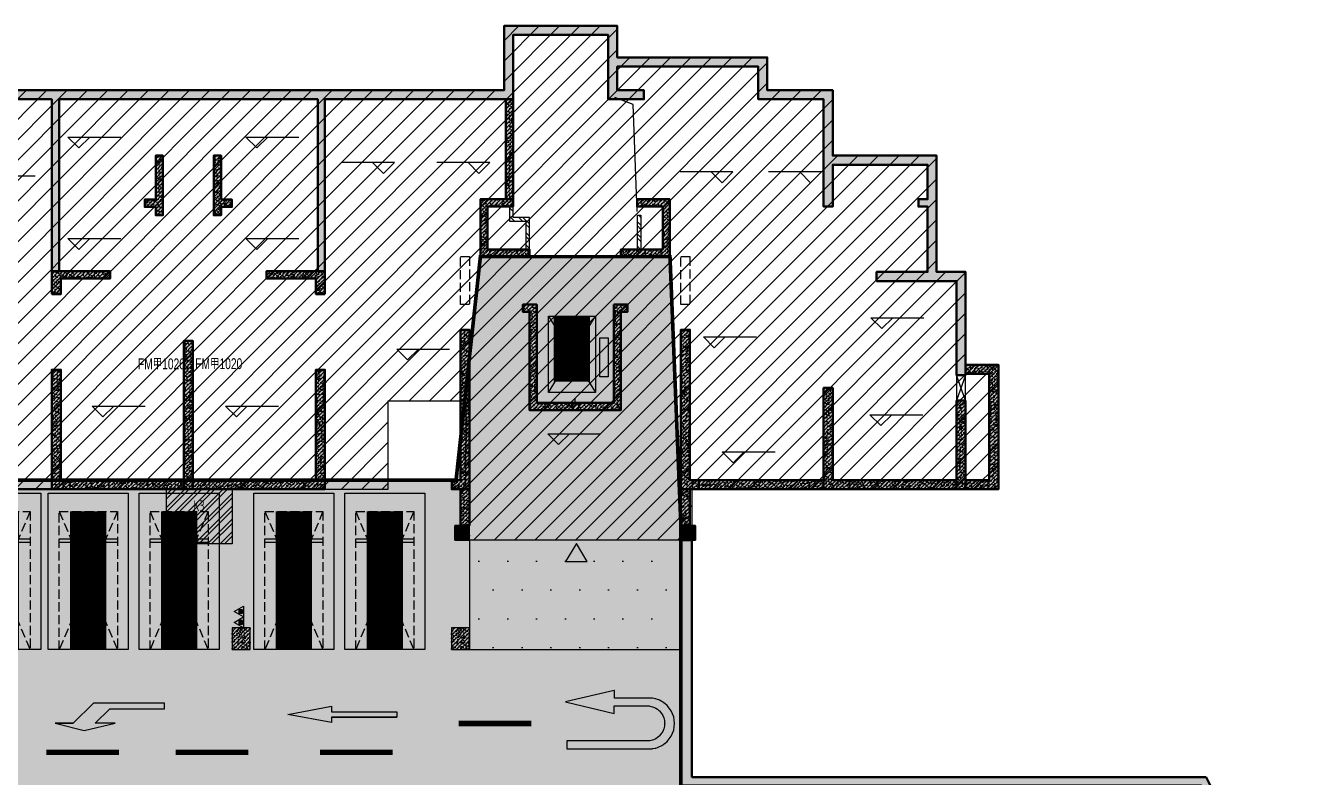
# Model space of a CAD drawing. Extents: x -1338203 to 1886333, y -530034 to 1031844.
# Drawn here: x 742782 to 778362, y 276129 to 296799 of the extents above; entities that cross this region are included whole.
import ezdxf
from ezdxf.enums import TextEntityAlignment as Align

# ---------------------------------------------------------------- set-up
doc = ezdxf.new("R2010")
doc.units = 0
doc.header["$LTSCALE"] = 1000
doc.header["$MEASUREMENT"] = 0
doc.linetypes.add('A-04-平面B1$0$DASH', pattern=[0.35, 0.25, -0.1])
doc.linetypes.add('DASH', pattern=[0.35, 0.25, -0.1])
for name, color, linetype in [('0A-P-PKNG-LINE', 9, 'Continuous'), ('1-给排水', 4, 'Continuous'), ('A-001-平面参照B1$0$$AUDIT-BAD-LAYER', 7, 'Continuous'), ('A-001-平面参照B1$0$0A-ELEV-PATT', 8, 'Continuous'), ('A-001-平面参照B1$0$AUDIT_D_220531184525-2', 40, 'Continuous'), ('A-001-车位参照B1$0$A-001-车位参照B1$0$0A-P-PKNG-CAR(B)', 21, 'Continuous'), ('A-04-平面B1$0$0A-A-SYMB-DOOR', 135, 'Continuous'), ('A-04-平面B1$0$0A-A-SYMB-ELEV', 150, 'Continuous'), ('A-04-平面B1$0$0A-B-D&W', 135, 'Continuous'), ('A-04-平面B1$0$0A-S-WALL', 255, 'Continuous'), ('A-125-交通核B1（A0410）$0$0A-E-EVTR', 2, 'Continuous'), ('A-125-交通核B1（A0410）$0$0A-O-HOLE', 52, 'Continuous'), ('A-FIRE', 7, 'Continuous'), ('p-a-core', 1, 'Continuous'), ('S-04-墙柱B1_1$0$0S-CC-LINE', 52, 'Continuous'), ('S-04-墙柱B1_1$0$0S-CW-HATCH', 251, 'Continuous'), ('S-04-墙柱B1_1$0$0S-CW-HATCH-UP', 251, 'Continuous'), ('S-04-墙柱B1_1$0$0S-S-HOLE', 55, 'Continuous'), ('S001地下一墙柱$0$0S-CW-HATCH', 251, 'Continuous'), ('S001地下一墙柱$0$0S-CW-HATCH-UP', 251, 'Continuous'), ('S001地下一墙柱$0$S001地下一墙柱$0$0S-CC-LINE', 52, 'Continuous'), ('S001地下一墙柱$0$S001地下一墙柱$0$0S-CW-HATCH', 251, 'Continuous'), ('S001地下一墙柱$0$S001地下一墙柱$0$0S-CW-HATCH-UP', 251, 'Continuous'), ('中心线', 42, 'Continuous'), ('地面指向箭头', 7, 'Continuous'), ('负一层消火栓$0$0P-EQUIP-FH', 7, 'Continuous')]:
    doc.layers.add(name, color=color, linetype=linetype)
for name, color, linetype, plot in [('A-04-平面B1$0$AAD-A-MARK', 6, 'Continuous', False), ('A-125-交通核B1（A0410）$0$AAD-A-MARK', 6, 'Continuous', False), ('A0410-125-交通核文字编号B1_镜像Y轴$0$AAD-A-MARK', 6, 'Continuous', False)]:
    doc.layers.add(name, color=color, linetype=linetype, plot=plot)
doc.layers.add('p-a-mini', color=7, linetype='Continuous', true_color=0x0050ff)
doc.layers.add('p-a-wall', color=7, linetype='Continuous', lineweight=50)
doc.layers.add('S-04-墙柱B1_1$0$0S-CW-LINE', color=7, linetype='Continuous', lineweight=50)
doc.layers.add('p-h-walkable', color=7, linetype='Continuous', lineweight=70, true_color=0xf0f0f0)
doc.styles.add('A-04-平面B1$0$AAD-TXT', font='aad-txt.shx', dxfattribs={"width": 0.7, "bigfont": 'aad-hztxt.shx'})
doc.styles.add('探索者', font='TSSDENG', dxfattribs={"width": 0.7, "bigfont": 'TSSDCHN'})
pattern_1 = [(45, (0, 0), (-168.38, 168.38), []), (45, (112.25, 0), (-168.38, 168.38), [])]
pattern_2 = [(45, (0, 0), (-53.033, 53.033), []), (50, (0, 0), (215.1781, -18.8256), [22.5, -247.5]), (355, (0, 0), (-41.6254, 225.6576), [18, -198]), (100.4514, (17.93, -1.57), (173.5528, 206.8319), [19.122, -210.3426]), (46.1842, (0, 60), (320.1723, -49.6557), [33.75, -371.25]), (96.6356, (26.68, 55.86), (280.3988, 292.2354), [28.683, -315.514]), (351.1842, (0, 60), (280.3986, 292.2356), [27, -297]), (21, (30, 45), (179.0721, -120.7857), [22.5, -247.5]), (326, (30, 45), (72.9946, 217.545), [18, -198]), (71.4514, (44.92, 34.93), (252.0668, 96.7591), [19.122, -210.3426]), (37.5, (0, 0), (3.64796, 99.86816), [0, -195.6, 0, -201, 0, -198.75]), (7.5, (0, 0), (78.92086, 118.3235), [0, -114.6, 0, -191.1, 0, -75.75]), (327.5, (-66.9, 0), (160.14673, -6.76646), [0, -75, 0, -234, 0, -310.5]), (317.5, (-96.9, 0), (174.95585, 30.0315), [0, -97.5, 0, -155.4, 0, -220.5])]
pattern_3 = [(45, (-2870787.69, 636368.834), (-53.0330086, 53.0330086), []), (50, (-2870787.69, 636368.83), (215.178055, -18.82564), [22.5, -247.5]), (355, (-2870787.69, 636368.83), (-41.6254, 225.65764), [18, -198]), (100.4514, (-2870769.76, 636367.27), (173.552815, 206.831863), [19.122057, -210.342634]), (46.1842, (-2870787.7, 636428.83), (320.172315, -49.655704), [33.75, -371.25]), (96.6356, (-2870761, 636424.7), (280.398812, 292.23536), [28.683086, -315.5139]), (351.1842, (-2870787.7, 636428.83), (280.398584, 292.23558), [27, -297]), (21, (-2870757.69, 636413.83), (179.072116, -120.785667), [22.5, -247.5]), (326, (-2870757.69, 636413.83), (72.9946, 217.545014), [18, -198]), (71.4514, (-2870742.76, 636403.77), (252.066789, 96.759149), [19.122057, -210.342634]), (37.5, (-2870787.69, 636368.834), (3.6479566, 99.8681561), [0, -195.6, 0, -201, 0, -198.75]), (7.5, (-2870787.69, 636368.83), (78.9208612, 118.3235136), [0, -114.6, 0, -191.1, 0, -75.75]), (327.5, (-2870854.59, 636368.834), (160.1467309, -6.7664615), [0, -75, 0, -234, 0, -310.5]), (317.5, (-2870884.59, 636368.83), (174.955851, 30.031495), [0, -97.5, 0, -155.4, 0, -220.5])]
pattern_4 = [(45, (0, 0), (-53.033, 53.033), []), (50, (0, 0), (215.1781, -18.8256), [22.5, -247.5]), (355, (0, 0), (-41.6254, 225.6576), [18, -198]), (100.4514, (17.93, -1.57), (173.5528, 206.8319), [19.122, -210.3426]), (46.1842, (0, 60), (320.1723, -49.6557), [33.75, -371.25]), (96.6356, (26.68, 55.86), (280.3988, 292.2354), [28.683, -315.514]), (351.1842, (0, 60), (280.3986, 292.2356), [27, -297]), (21, (30, 45), (179.0721, -120.7857), [22.5, -247.5]), (326, (30, 45), (72.9946, 217.545), [18, -198]), (71.4514, (44.92, 34.93), (252.0668, 96.7591), [19.122, -210.3426]), (37.5, (0, 0), (3.64796, 99.86816), [0, -195.6, 0, -201, 0, -198.75]), (7.5, (0, 0), (78.92086, 118.3235), [0, -114.6, 0, -191.1, 0, -75.75]), (327.5, (-66.9, 0), (160.14673, -6.76646), [0, -75, 0, -234, 0, -310.5]), (317.5, (-96.9, 0), (174.95585, 30.0315), [0, -97.5, 0, -155.4, 0, -220.5])]

# ---------------------------------------------------------------- blocks, each defined once
blk = doc.blocks.new('A-001-平面参照B1')
at = {"layer": 'A-001-平面参照B1$0$0A-ELEV-PATT'}
h = blk.add_hatch(dxfattribs=at)
h.set_pattern_fill('DOTS', color=256, scale=500)
h.set_pattern_definition([(0, (-766365.4, -306889.1), (396.875, 793.75), [0, -793.75])])
h.paths.add_polyline_path([(-11369, -24240), (-11369, -27250), (-5549, -27250), (-5549, -24240)])
at = {"layer": 'A-001-平面参照B1$0$$AUDIT-BAD-LAYER'}
blk.add_line((3191, -22590), (3191, -22840), dxfattribs=at)
at = {"layer": 'A-001-平面参照B1$0$AUDIT_D_220531184525-2', "ltscale": 0.002}
blk.add_lwpolyline([(-11369, -24240), (-11369, -27250), (-5549, -27250), (-5549, -24240)], close=True, dxfattribs=at)
blk = doc.blocks.new('负一层消火栓$0$$TwtSys$00000546')
h = blk.add_hatch()
h.set_pattern_fill('ANSI31', color=256, scale=200, style=0)
h.set_pattern_definition([(45, (-38543.802, -6670.83), (-17.67767, 17.67767), [])])
h.paths.add_polyline_path([(-65, 174), (65, 174), (65, 44), (-65, 44)])
for points in [[(0, 344), (-198, 0), (198, 0)], [(-65, 174), (65, 174), (65, 44), (-65, 44)]]:
    blk.add_lwpolyline(points, close=True)
blk = doc.blocks.new('负一层消火栓')
at = {"layer": '负一层消火栓$0$0P-EQUIP-FH', "xscale": -0.7500000000000013, "yscale": 0.7500000000000013, "zscale": 0.75, "rotation": 90}
for p in [(-17587, -26204), (-17587, -26501)]:
    blk.add_blockref('负一层消火栓$0$$TwtSys$00000546', p, dxfattribs=at)
blk = doc.blocks.new('左转或右转')
at = {"layer": '地面指向箭头'}
blk.add_hatch(color=251, dxfattribs=at).paths.add_polyline_path([(3221046, 2451667), (3221247, 2450864), (3221247, 2451366), (3221799, 2451918), (3221799, 2453874), (3221648, 2453874), (3221648, 2452369), (3221247, 2451968), (3221247, 2452519)])
at = {"layer": '地面指向箭头', "color": 251}
blk.add_lwpolyline([(3221247, 2450864), (3221046, 2451667), (3221247, 2452519), (3221247, 2451968), (3221648, 2452369), (3221648, 2453874), (3221799, 2453874), (3221799, 2451918), (3221247, 2451366), (3221247, 2450864), (3221247, 2451366)], dxfattribs=at)
blk = doc.blocks.new('JTDT')
at = {"layer": 'A-FIRE'}
h = blk.add_hatch(color=251, dxfattribs=at)
h.dxf.hatch_style = 1
h.paths.add_polyline_path([(189165, 82916), (189162, 82988), (189159, 82988), (189147, 83060), (189144, 83075), (189126, 83123), (189114, 83162), (189105, 83180), (189081, 83230), (189072, 83245), (189057, 83269), (189036, 83299), (189024, 83317), (189021, 83320), (189021, 83323), (188961, 83389), (188893, 83449), (188818, 83500), (188734, 83542), (188650, 83571), (188561, 83586), (188468, 83592), (188378, 83586), (188288, 83571), (188202, 83542), (188118, 83500), (188043, 83449), (187974, 83389), (187915, 83323), (187915, 83320), (187912, 83317), (187900, 83299), (187882, 83269), (187864, 83245), (187858, 83230), (187831, 83180), (187822, 83162), (187810, 83123), (187795, 83075), (187789, 83060), (187777, 82988), (187771, 82916), (187771, 82895), (187771, 82839), (187771, 81938), (187559, 81938), (187559, 81935), (187867, 80625), (187876, 80592), (187882, 80625), (188190, 81935), (187983, 81935), (187983, 81938), (187983, 82839), (187986, 82895), (187989, 82916), (188007, 82988), (188037, 83060), (188046, 83075), (188076, 83123), (188109, 83162), (188124, 83180), (188184, 83230), (188205, 83245), (188247, 83269), (188318, 83299), (188390, 83317), (188441, 83320), (188468, 83323), (188492, 83320), (188543, 83317), (188615, 83299), (188686, 83269), (188728, 83245), (188749, 83230), (188809, 83180), (188824, 83162), (188857, 83123), (188887, 83075), (188896, 83060), (188926, 82988), (188944, 82916), (188947, 82895), (188949, 82839), (188949, 80625), (189168, 80625), (189168, 82839), (189168, 82895)])
at = {"layer": '地面指向箭头', "color": 251, "linetype": 'Continuous'}
blk.add_lwpolyline([(189165, 82916), (189162, 82988), (189159, 82988), (189147, 83060), (189144, 83075), (189126, 83123), (189114, 83162), (189105, 83180), (189081, 83230), (189072, 83245), (189057, 83269), (189036, 83299), (189024, 83317), (189021, 83320), (189021, 83323), (188961, 83389), (188893, 83449), (188818, 83500), (188734, 83542), (188650, 83571), (188561, 83586), (188468, 83592), (188378, 83586), (188288, 83571), (188202, 83542), (188118, 83500), (188043, 83449), (187974, 83389), (187915, 83323), (187915, 83320), (187912, 83317), (187900, 83299), (187882, 83269), (187864, 83245), (187858, 83230), (187831, 83180), (187822, 83162), (187810, 83123), (187795, 83075), (187789, 83060), (187777, 82988), (187771, 82916), (187771, 82895), (187771, 82839), (187771, 81938), (187559, 81938), (187559, 81935), (187867, 80625), (187876, 80592), (187882, 80625), (188190, 81935), (187983, 81935), (187983, 81938), (187983, 82839), (187986, 82895), (187989, 82916), (188007, 82988), (188037, 83060), (188046, 83075), (188076, 83123), (188109, 83162), (188124, 83180), (188184, 83230), (188205, 83245), (188247, 83269), (188318, 83299), (188390, 83317), (188441, 83320), (188468, 83323), (188492, 83320), (188543, 83317), (188615, 83299), (188686, 83269), (188728, 83245), (188749, 83230), (188809, 83180), (188824, 83162), (188857, 83123), (188887, 83075), (188896, 83060), (188926, 82988), (188944, 82916), (188947, 82895), (188949, 82839), (188949, 80625), (189168, 80625), (189168, 82839), (189168, 82895), (189165, 82916)], dxfattribs=at)
blk = doc.blocks.new('直行')
at = {"layer": '地面指向箭头'}
blk.add_hatch(color=251, dxfattribs=at).paths.add_polyline_path([(-29241, 4059962), (-29466, 4058762), (-29316, 4058762), (-29316, 4056961), (-29166, 4056961), (-29166, 4058762), (-29016, 4058762)])
at = {"layer": '地面指向箭头', "color": 251}
blk.add_lwpolyline([(-29316, 4058762), (-29316, 4056961), (-29316, 4058762), (-29316, 4058762), (-29466, 4058762), (-29241, 4059962), (-29016, 4058762), (-29166, 4058762), (-29166, 4056961), (-29316, 4056961), (-29316, 4056961)], dxfattribs=at)
blk = doc.blocks.new('A$C9cb663f1')
at = {"layer": '中心线', "color": 251, "const_width": 150}
for points in [[(342053, -84155), (344053, -84155)], [(330698, -84947), (332698, -84947)], [(334262, -84947), (336262, -84947)], [(338234, -84947), (340234, -84947)]]:
    blk.add_lwpolyline(points, dxfattribs=at)
at = {"layer": '地面指向箭头', "color": 251}
for name, p, rotation in [('JTDT', (264401, 104313), 270), ('直行', (4397309, -54665), 90)]:
    blk.add_blockref(name, p, dxfattribs=dict(at, rotation=rotation))
at = {"layer": '地面指向箭头', "color": 251, "linetype": 'Continuous', "xscale": -1, "rotation": 270}
blk.add_blockref('左转或右转', (-2119924, -3305397), dxfattribs=at)
blk = doc.blocks.new('A$C488321c4')
at = {"layer": '地面指向箭头'}
h = blk.add_hatch(color=251, dxfattribs=at)
h.dxf.hatch_style = 1
h.paths.add_polyline_path([(345592, -79702), (345292, -79202), (344992, -79702)])
at = {"layer": '地面指向箭头', "color": 251, "flags": 128}
blk.add_lwpolyline([(345592, -79702), (345292, -79202), (344992, -79702), (345592, -79702)], dxfattribs=at)
blk = doc.blocks.new('JSK')
at = {"ltscale": 0.002}
h = blk.add_hatch(dxfattribs=at)
h.set_pattern_fill('金属', color=251, scale=100)
h.set_pattern_definition([(45, (31504.24, -294779.36), (-176.7767, 176.7767), []), (45, (31622.09, -294779.36), (-176.7767, 176.7767), [])])
h.paths.add_polyline_path([(189328, -12230), (189328, -10730), (191128, -10730), (191128, -12230)])
at = {"layer": '1-给排水', "color": 3, "elevation": -83150}
blk.add_lwpolyline([(189328, -12230), (189328, -10730), (191128, -10730), (191128, -12230)], close=True, dxfattribs=at)
at = {"layer": '1-给排水', "color": 3, "insert": (190064, -11037, -83150), "char_height": 300, "width": 106989.87, "attachment_point": 1, "style": '探索者'}
blk.add_mtext('K3', dxfattribs=at)
blk = doc.blocks.new('A-001-车位参照B1$0$A-001-车位参照B1$0$A-001-车位参照B1$0$A$C43AE5A3B')
at = {"color": 241}
blk.add_lwpolyline([(2500, 0), (2500, 4300), (300, 4300), (300, 0)], close=True, dxfattribs=at)
at = {"color": 241, "linetype": 'DASH'}
for points in [[(2200, 0), (2200, 3800), (600, 3800), (600, 0), (2200, 0)], [(600, 3800), (2200, 0)], [(2200, 3800), (600, 0)]]:
    blk.add_lwpolyline(points, dxfattribs=at)
at = {"color": 241}
blk.add_lwpolyline([(2200, 3050), (600, 3050), (600, 2950), (2200, 2950), (2200, 3050)], dxfattribs=at)
at = {"layer": 'p-a-mini', "ltscale": 0.002, "const_width": 1000}
blk.add_lwpolyline([(1400, 0), (1400, 3800)], dxfattribs=at)
blk = doc.blocks.new('A-125-交通核B1（A0410）$0$xx')
at = {"layer": 'A-125-交通核B1（A0410）$0$0A-E-EVTR'}
for p, q in [((1798, 2385), (498, 2385)), ((498, 2385), (498, 285)), ((1798, 285), (498, 2385)), ((1798, 2385), (498, 285)), ((1798, 285), (1798, 2385)), ((381, 1791), (156, 1791)), ((156, 1791), (156, 711)), ((381, 711), (381, 1791)), ((156, 711), (381, 711)), ((498, 285), (1798, 285))]:
    blk.add_line(p, q, dxfattribs=at)
blk = doc.blocks.new('A-125-交通核B1（A0410）')
h = blk.add_hatch()
h.set_pattern_fill('ANSI32', color=256, scale=50)
h.set_pattern_definition(pattern_1)
h.paths.add_polyline_path([(1360, 4310), (1260, 4310), (1260, 5190), (1710, 5190), (1710, 5490), (1810, 5490), (1810, 5090), (1360, 5090)])
h = blk.add_hatch()
h.set_pattern_fill('ANSI32', color=256, scale=50)
h.set_pattern_definition(pattern_1)
h.paths.add_polyline_path([(-1713, 5250), (-1810, 5250), (-1810, 4310), (-1713, 4310)])
for points in [[(1360, 4310), (1260, 4310), (1260, 5190), (1710, 5190), (1710, 5490), (1810, 5490), (1810, 5090), (1360, 5090)], [(-1713, 5250), (-1810, 5250), (-1810, 4310), (-1713, 4310)]]:
    blk.add_lwpolyline(points, close=True)
at = {"layer": 'A-125-交通核B1（A0410）$0$0A-O-HOLE', "flags": 128}
blk.add_lwpolyline([(-1710, 5350), (-1593, 8294), (-1090, 8490)], dxfattribs=at)
at = {"layer": 'A-125-交通核B1（A0410）$0$AAD-A-MARK'}
for q in [(0, 200), (200, 0)]:
    blk.add_line((0, 0), q, dxfattribs=at)
blk.add_circle((0, 0), 100, dxfattribs=at)
blk.add_blockref('A-125-交通核B1（A0410）$0$xx', (-1060, 90))
blk = doc.blocks.new('A0410-125-交通核文字编号B1_镜像Y轴')
at = {"layer": 'A0410-125-交通核文字编号B1_镜像Y轴$0$AAD-A-MARK', "extrusion": (-1.22465e-16, 0, -1)}
for q in [(-200, 0), (0, 200)]:
    blk.add_line((0, 0), q, dxfattribs=at)
blk.add_circle((0, 0), 100, dxfattribs=at)
blk = doc.blocks.new('A-04-平面B1')
at = {"layer": 'A-04-平面B1$0$0A-A-SYMB-ELEV'}
for p, q in [((7635, 7102), (7335, 7402)), ((7335, 7402), (8793, 7402)), ((7635, 7102), (7935, 7402)), ((12535, 7102), (12235, 7402)), ((12235, 7402), (13693, 7402)), ((12535, 7102), (12835, 7402)), ((16324, 6700), (14866, 6700)), ((16024, 6400), (15724, 6700)), ((16024, 6400), (16324, 6700)), ((18950, 6700), (17492, 6700)), ((18650, 6400), (18350, 6700)), ((18650, 6400), (18950, 6700)), ((25644, 6444), (24186, 6444)), ((25344, 6144), (25044, 6444)), ((25344, 6144), (25644, 6444)), ((28082, 6444), (26623, 6444)), ((27782, 6144), (27482, 6444)), ((27782, 6144), (28082, 6444)), ((4971, 6337), (6429, 6337)), ((7635, 4307), (7335, 4607)), ((7335, 4607), (8793, 4607)), ((7635, 4307), (7935, 4607)), ((12535, 4307), (12235, 4607)), ((12235, 4607), (13693, 4607)), ((12535, 4307), (12835, 4607)), ((29744, 2129), (29444, 2429)), ((29444, 2429), (30902, 2429)), ((29744, 2129), (30044, 2429)), ((25130, 1601), (24830, 1901)), ((24830, 1901), (26289, 1901)), ((25130, 1601), (25430, 1901)), ((16685, 1268), (16385, 1568)), ((16385, 1568), (17844, 1568)), ((16685, 1268), (16985, 1568)), ((8297, -300), (7997, 0)), ((7997, 0), (9456, 0)), ((8297, -300), (8597, 0)), ((11971, -300), (11671, 0)), ((11671, 0), (13130, 0)), ((11971, -300), (12271, 0)), ((29715, -539), (29415, -239)), ((29415, -239), (30874, -239)), ((29715, -539), (30015, -239)), ((20843, -1060), (20543, -760)), ((20543, -760), (22001, -760)), ((20843, -1060), (21143, -760)), ((25649, -1562), (25349, -1262)), ((25349, -1262), (26808, -1262)), ((25649, -1562), (25949, -1262))]:
    blk.add_line(p, q, dxfattribs=at)
at = {"layer": 'A-04-平面B1$0$0A-B-D&W', "linetype": 'A-04-平面B1$0$DASH'}
for points in [[(18390, 2790), (18140, 2790), (18140, 4110), (18390, 4110)], [(24460, 2790), (24210, 2790), (24210, 4110), (24460, 4110)]]:
    blk.add_lwpolyline(points, close=True, dxfattribs=at)
at = {"layer": 'A-04-平面B1$0$AAD-A-MARK'}
for q in [(21100, 0), (21300, 200)]:
    blk.add_line((21300, 0), q, dxfattribs=at)
blk.add_circle((21300, 0), 100, dxfattribs=at)
at = {"layer": 'A-04-平面B1$0$0A-S-WALL', "xscale": -1}
blk.add_blockref('A-125-交通核B1（A0410）', (21300, 0), dxfattribs=at)
at = {"layer": 'A-04-平面B1$0$0A-S-WALL'}
blk.add_blockref('A0410-125-交通核文字编号B1_镜像Y轴', (21300, 0), dxfattribs=at)
at = {"layer": 'A-04-平面B1$0$0A-A-SYMB-DOOR', "style": 'A-04-平面B1$0$AAD-TXT', "width": 0.7}
for p in [(9262, 1160), (10840, 1166)]:
    blk.add_text('FM甲1020', height=300, dxfattribs=at).set_placement(p, align=Align.MIDDLE_LEFT)
blk = doc.blocks.new('S-04-墙柱B1_1')
at = {"layer": 'S-04-墙柱B1_1$0$0S-CW-HATCH'}
h = blk.add_hatch(color=256, dxfattribs=at)
h.dxf.hatch_style = 1
h.paths.add_polyline_path([(23190, 8690), (22460, 8690), (22460, 9340), (26340, 9340), (26340, 8440), (26703, 8440), (28140, 8440), (28140, 5490), (28390, 5490), (28390, 6640), (31000, 6640), (31000, 5690), (30750, 5690), (30750, 5490), (31000, 5490), (31000, 3690), (29600, 3690), (29600, 3440), (31800, 3440), (31800, 850), (32050, 850), (32050, 3690), (31250, 3690), (31250, 6890), (28390, 6890), (28390, 8690), (26590, 8690), (26590, 9590), (22460, 9590), (22460, 10460), (19340, 10460), (19340, 8690), (1960, 8690), (1960, 10460), (-1160, 10460), (-1160, 9590), (-5290, 9590), (-5290, 8690), (-7090, 8690), (-7090, 6890), (-9950, 6890), (-9950, 3690), (-10750, 3690), (-10750, -2290), (-10500, -2290), (-10500, 3440), (-8300, 3440), (-8300, 3690), (-9700, 3690), (-9700, 5490), (-9450, 5490), (-9450, 5690), (-9700, 5690), (-9700, 6640), (-7090, 6640), (-7090, 5490), (-6840, 5490), (-6840, 8440), (-5040, 8440), (-5040, 9340), (-1160, 9340), (-1160, 8690), (-1890, 8690), (-1890, 8440), (-910, 8440), (-910, 10210), (1710, 10210), (1710, 8440), (6890, 8440), (6890, 3710), (7090, 3710), (7090, 8440), (14210, 8440), (14210, 3710), (14410, 3710), (14410, 8440), (19590, 8440), (19590, 10210), (22210, 10210), (22210, 8440), (23190, 8440)])
h = blk.add_hatch(color=256, dxfattribs=at)
h.dxf.hatch_style = 1
h.paths.add_polyline_path([(19590, 5690), (19390, 5690), (19390, 8440), (19590, 8440)])
h = blk.add_hatch(color=256, dxfattribs=at)
h.dxf.hatch_style = 1
h.paths.add_polyline_path([(9750, 5680), (9750, 6890), (9950, 6890), (9950, 5250), (9750, 5250), (9750, 5480), (9450, 5480), (9450, 5680)])
h = blk.add_hatch(color=256, dxfattribs=at)
h.dxf.hatch_style = 1
h.paths.add_polyline_path([(11550, 5680), (11550, 6890), (11350, 6890), (11350, 5250), (11550, 5250), (11550, 5480), (11850, 5480), (11850, 5680)])
h = blk.add_hatch(color=256, dxfattribs=at)
h.dxf.hatch_style = 1
h.paths.add_polyline_path([(18890, 4310), (20040, 4310), (20040, 4110), (18690, 4110), (18690, 5690), (19590, 5690), (19590, 5490), (18890, 5490)])
h = blk.add_hatch(color=256, dxfattribs=at)
h.dxf.hatch_style = 1
h.paths.add_polyline_path([(23910, 5690), (23910, 4110), (22560, 4110), (22560, 4310), (23710, 4310), (23710, 5490), (23010, 5490), (23010, 5690)])
h = blk.add_hatch(color=256, dxfattribs=at)
h.dxf.hatch_style = 1
h.paths.add_polyline_path([(6890, 3080), (7140, 3080), (7140, 3510), (8500, 3510), (8500, 3710), (6890, 3710)])
h = blk.add_hatch(color=256, dxfattribs=at)
h.dxf.hatch_style = 1
h.paths.add_polyline_path([(14410, 3080), (14160, 3080), (14160, 3510), (12800, 3510), (12800, 3710), (14410, 3710)])
h = blk.add_hatch(color=256, dxfattribs=at)
h.dxf.hatch_style = 1
h.paths.add_polyline_path([(22360, 2790), (22740, 2790), (22740, 2590), (22560, 2590), (22560, -110), (20040, -110), (20040, 2590), (19860, 2590), (19860, 2790), (20240, 2790), (20240, 90), (22360, 90)])
h = blk.add_hatch(color=256, dxfattribs=at)
h.dxf.hatch_style = 1
h.paths.add_polyline_path([(2910, -2290), (6890, -2290), (6890, -2040), (3160, -2040), (3160, 2100), (2910, 2100)])
h = blk.add_hatch(color=256, dxfattribs=at)
h.dxf.hatch_style = 1
h.paths.add_polyline_path([(10775, -2290), (10525, -2290), (10525, 1790), (10775, 1790)])
h = blk.add_hatch(color=256, dxfattribs=at)
h.dxf.hatch_style = 1
h.paths.add_polyline_path([(18390, -2290), (17900, -2290), (17900, -2040), (18140, -2040), (18140, 2100), (18390, 2100)])
h = blk.add_hatch(color=256, dxfattribs=at)
h.dxf.hatch_style = 1
h.paths.add_polyline_path([(24460, -2040), (24700, -2040), (24700, -2290), (24210, -2290), (24210, 2100), (24460, 2100)])
h = blk.add_hatch(color=256, dxfattribs=at)
h.dxf.hatch_style = 1
h.paths.add_polyline_path([(32050, -2290), (32950, -2290), (32950, 1137), (32050, 1137), (32050, 887), (32700, 887), (32700, -2040), (32050, -2040)])
h = blk.add_hatch(color=256, dxfattribs=at)
h.dxf.hatch_style = 1
h.paths.add_polyline_path([(6890, -2290), (10525, -2290), (10525, -2040), (7140, -2040), (7140, 1000), (6890, 1000)])
h = blk.add_hatch(color=256, dxfattribs=at)
h.dxf.hatch_style = 1
h.paths.add_polyline_path([(14410, -2290), (10775, -2290), (10775, -2040), (14160, -2040), (14160, 1000), (14410, 1000)])
h = blk.add_hatch(color=256, dxfattribs=at)
h.dxf.hatch_style = 1
h.paths.add_polyline_path([(28390, -2040), (28850, -2040), (28850, -2290), (28140, -2290), (28140, 500), (28390, 500)])
h = blk.add_hatch(color=256, dxfattribs=at)
h.dxf.hatch_style = 1
h.paths.add_polyline_path([(32050, 150), (31800, 150), (31800, -2290), (32050, -2290)])
h = blk.add_hatch(color=256, dxfattribs=at)
h.dxf.hatch_style = 1
h.paths.add_polyline_path([(24700, -2040), (28140, -2040), (28140, -2290), (24700, -2290)])
h = blk.add_hatch(color=256, dxfattribs=at)
h.dxf.hatch_style = 1
h.paths.add_polyline_path([(28850, -2040), (31800, -2040), (31800, -2290), (28850, -2290)])
h = blk.add_hatch(color=256, dxfattribs=at)
h.dxf.hatch_style = 1
h.paths.add_polyline_path([(18390, -2290), (18140, -2290), (18140, -3290), (18390, -3290)])
h = blk.add_hatch(color=256, dxfattribs=at)
h.dxf.hatch_style = 1
h.paths.add_polyline_path([(24210, -2290), (24460, -2290), (24460, -3290), (24210, -3290)])
h = blk.add_hatch(color=256, dxfattribs=at)
h.dxf.hatch_style = 1
h.paths.add_polyline_path([(18390, -3290), (17990, -3290), (17990, -3690), (18390, -3690)])
h = blk.add_hatch(color=256, dxfattribs=at)
h.dxf.hatch_style = 1
h.paths.add_polyline_path([(24610, -3290), (24210, -3290), (24210, -3690), (24610, -3690)])
at = {"layer": 'S-04-墙柱B1_1$0$0S-CW-HATCH-UP'}
h = blk.add_hatch(dxfattribs=at)
h.set_pattern_fill('钢筋混凝土', color=256, scale=30)
h.set_pattern_definition(pattern_3)
h.paths.add_polyline_path([(23190, 8690), (22460, 8690), (22460, 9340), (26340, 9340), (26340, 8440), (26703, 8440), (28140, 8440), (28140, 5490), (28390, 5490), (28390, 6640), (31000, 6640), (31000, 5690), (30750, 5690), (30750, 5490), (31000, 5490), (31000, 3690), (29600, 3690), (29600, 3440), (31800, 3440), (31800, 850), (32050, 850), (32050, 3690), (31250, 3690), (31250, 6890), (28390, 6890), (28390, 8690), (26590, 8690), (26590, 9590), (22460, 9590), (22460, 10460), (19340, 10460), (19340, 8690), (1960, 8690), (1960, 10460), (-1160, 10460), (-1160, 9590), (-5290, 9590), (-5290, 8690), (-7090, 8690), (-7090, 6890), (-9950, 6890), (-9950, 3690), (-10750, 3690), (-10750, -2290), (-10500, -2290), (-10500, 3440), (-8300, 3440), (-8300, 3690), (-9700, 3690), (-9700, 5490), (-9450, 5490), (-9450, 5690), (-9700, 5690), (-9700, 6640), (-7090, 6640), (-7090, 5490), (-6840, 5490), (-6840, 8440), (-5040, 8440), (-5040, 9340), (-1160, 9340), (-1160, 8690), (-1890, 8690), (-1890, 8440), (-910, 8440), (-910, 10210), (1710, 10210), (1710, 8440), (6890, 8440), (6890, 3710), (7090, 3710), (7090, 8440), (14210, 8440), (14210, 3710), (14410, 3710), (14410, 8440), (19590, 8440), (19590, 10210), (22210, 10210), (22210, 8440), (23190, 8440)])
h = blk.add_hatch(dxfattribs=at)
h.set_pattern_fill('钢筋混凝土', color=256, scale=30)
h.set_pattern_definition(pattern_2)
h.paths.add_polyline_path([(19590, 5690), (19390, 5690), (19390, 8440), (19590, 8440)])
h = blk.add_hatch(dxfattribs=at)
h.set_pattern_fill('钢筋混凝土', color=256, scale=30)
h.set_pattern_definition(pattern_2)
h.paths.add_polyline_path([(9750, 5680), (9750, 6890), (9950, 6890), (9950, 5250), (9750, 5250), (9750, 5480), (9450, 5480), (9450, 5680)])
h = blk.add_hatch(dxfattribs=at)
h.set_pattern_fill('钢筋混凝土', color=256, scale=30)
h.set_pattern_definition(pattern_2)
h.paths.add_polyline_path([(11550, 5680), (11550, 6890), (11350, 6890), (11350, 5250), (11550, 5250), (11550, 5480), (11850, 5480), (11850, 5680)])
h = blk.add_hatch(dxfattribs=at)
h.set_pattern_fill('钢筋混凝土', color=256, scale=30)
h.set_pattern_definition(pattern_2)
h.paths.add_polyline_path([(18890, 4310), (20040, 4310), (20040, 4110), (18690, 4110), (18690, 5690), (19590, 5690), (19590, 5490), (18890, 5490)])
h = blk.add_hatch(dxfattribs=at)
h.set_pattern_fill('钢筋混凝土', color=256, scale=30)
h.set_pattern_definition(pattern_2)
h.paths.add_polyline_path([(23910, 5690), (23910, 4110), (22560, 4110), (22560, 4310), (23710, 4310), (23710, 5490), (23010, 5490), (23010, 5690)])
h = blk.add_hatch(dxfattribs=at)
h.set_pattern_fill('钢筋混凝土', color=256, scale=30)
h.set_pattern_definition(pattern_2)
h.paths.add_polyline_path([(6890, 3080), (7140, 3080), (7140, 3510), (8500, 3510), (8500, 3710), (6890, 3710)])
h = blk.add_hatch(dxfattribs=at)
h.set_pattern_fill('钢筋混凝土', color=256, scale=30)
h.set_pattern_definition(pattern_2)
h.paths.add_polyline_path([(14410, 3080), (14160, 3080), (14160, 3510), (12800, 3510), (12800, 3710), (14410, 3710)])
h = blk.add_hatch(dxfattribs=at)
h.set_pattern_fill('钢筋混凝土', color=256, scale=30)
h.set_pattern_definition(pattern_2)
h.paths.add_polyline_path([(22360, 2790), (22740, 2790), (22740, 2590), (22560, 2590), (22560, -110), (20040, -110), (20040, 2590), (19860, 2590), (19860, 2790), (20240, 2790), (20240, 90), (22360, 90)])
h = blk.add_hatch(dxfattribs=at)
h.set_pattern_fill('钢筋混凝土', color=256, scale=30)
h.set_pattern_definition(pattern_2)
h.paths.add_polyline_path([(2910, -2290), (6890, -2290), (6890, -2040), (3160, -2040), (3160, 2100), (2910, 2100)])
h = blk.add_hatch(dxfattribs=at)
h.set_pattern_fill('钢筋混凝土', color=256, scale=30)
h.set_pattern_definition(pattern_2)
h.paths.add_polyline_path([(10775, -2290), (10525, -2290), (10525, 1790), (10775, 1790)])
h = blk.add_hatch(dxfattribs=at)
h.set_pattern_fill('钢筋混凝土', color=256, scale=30)
h.set_pattern_definition(pattern_2)
h.paths.add_polyline_path([(18390, -2290), (17900, -2290), (17900, -2040), (18140, -2040), (18140, 2100), (18390, 2100)])
h = blk.add_hatch(dxfattribs=at)
h.set_pattern_fill('钢筋混凝土', color=256, scale=30)
h.set_pattern_definition(pattern_2)
h.paths.add_polyline_path([(24460, -2040), (24700, -2040), (24700, -2290), (24210, -2290), (24210, 2100), (24460, 2100)])
h = blk.add_hatch(dxfattribs=at)
h.set_pattern_fill('钢筋混凝土', color=256, scale=30)
h.set_pattern_definition(pattern_3)
h.paths.add_polyline_path([(32050, -2290), (32950, -2290), (32950, 1137), (32050, 1137), (32050, 887), (32700, 887), (32700, -2040), (32050, -2040)])
h = blk.add_hatch(dxfattribs=at)
h.set_pattern_fill('钢筋混凝土', color=256, scale=30)
h.set_pattern_definition(pattern_2)
h.paths.add_polyline_path([(6890, -2290), (10525, -2290), (10525, -2040), (7140, -2040), (7140, 1000), (6890, 1000)])
h = blk.add_hatch(dxfattribs=at)
h.set_pattern_fill('钢筋混凝土', color=256, scale=30)
h.set_pattern_definition(pattern_2)
h.paths.add_polyline_path([(14410, -2290), (10775, -2290), (10775, -2040), (14160, -2040), (14160, 1000), (14410, 1000)])
h = blk.add_hatch(dxfattribs=at)
h.set_pattern_fill('钢筋混凝土', color=256, scale=30)
h.set_pattern_definition(pattern_2)
h.paths.add_polyline_path([(28390, -2040), (28850, -2040), (28850, -2290), (28140, -2290), (28140, 500), (28390, 500)])
h = blk.add_hatch(dxfattribs=at)
h.set_pattern_fill('钢筋混凝土', color=256, scale=30)
h.set_pattern_definition([(45, (0, 0), (-53.033, 53.033), []), (50, (0, 0), (215.1781, -18.8256), [22.5, -247.5]), (355, (0, 0), (-41.6254, 225.6576), [18, -198]), (100.4514, (17.93, -1.57), (173.5528, 206.8319), [19.122, -210.3426]), (46.1842, (0, 60), (320.1723, -49.6557), [33.75, -371.25]), (96.6356, (26.68, 55.86), (280.3988, 292.2354), [28.683, -315.514]), (351.1842, (0, 60), (280.3986, 292.2356), [27, -297]), (21, (30, 45), (179.0721, -120.7857), [22.5, -247.5]), (326, (30, 45), (72.9946, 217.545), [18, -198]), (71.4514, (44.92, 34.93), (252.0668, 96.7591), [19.122, -210.3426]), (37.5, (0, 0), (3.64796, 99.86816), [0, -195.6, 0, -201, 0, -198.75]), (7.5, (0, 0), (78.92086, 118.3235), [0, -114.6, 0, -191.1, 0, -75.75]), (327.5, (-66.9, 0), (160.14673, -6.76646), [0, -75, 0, -234, 0, -310.5]), (317.5, (-96.9, 0), (174.95585, 30.0315), [0, -97.5, 0, -155.4, 0, -220.5])])
h.paths.add_polyline_path([(32050, 150), (31800, 150), (31800, -2290), (32050, -2290)])
h = blk.add_hatch(dxfattribs=at)
h.set_pattern_fill('钢筋混凝土', color=256, scale=30)
h.set_pattern_definition(pattern_4)
h.paths.add_polyline_path([(24700, -2040), (28140, -2040), (28140, -2290), (24700, -2290)])
h = blk.add_hatch(dxfattribs=at)
h.set_pattern_fill('钢筋混凝土', color=256, scale=30)
h.set_pattern_definition(pattern_4)
h.paths.add_polyline_path([(28850, -2040), (31800, -2040), (31800, -2290), (28850, -2290)])
h = blk.add_hatch(dxfattribs=at)
h.set_pattern_fill('钢筋混凝土', color=256, scale=30)
h.set_pattern_definition(pattern_2)
h.paths.add_polyline_path([(18390, -2290), (18140, -2290), (18140, -3290), (18390, -3290)])
h = blk.add_hatch(dxfattribs=at)
h.set_pattern_fill('钢筋混凝土', color=256, scale=30)
h.set_pattern_definition(pattern_2)
h.paths.add_polyline_path([(24210, -2290), (24460, -2290), (24460, -3290), (24210, -3290)])
h = blk.add_hatch(dxfattribs=at)
h.set_pattern_fill('钢筋混凝土', color=256, scale=30)
h.set_pattern_definition(pattern_2)
h.paths.add_polyline_path([(18390, -3290), (17990, -3290), (17990, -3690), (18390, -3690)])
h = blk.add_hatch(dxfattribs=at)
h.set_pattern_fill('钢筋混凝土', color=256, scale=30)
h.set_pattern_definition(pattern_2)
h.paths.add_polyline_path([(24610, -3290), (24210, -3290), (24210, -3690), (24610, -3690)])
at = {"flags": 128}
blk.add_lwpolyline([(32050, 1137), (32950, 1137), (32950, -2293)], dxfattribs=at)
at = {"layer": 'S-04-墙柱B1_1$0$0S-CC-LINE'}
for points in [[(18390, -3290), (17990, -3290), (17990, -3690), (18390, -3690)], [(24610, -3290), (24210, -3290), (24210, -3690), (24610, -3690)]]:
    blk.add_lwpolyline(points, close=True, dxfattribs=at)
at = {"layer": 'S-04-墙柱B1_1$0$0S-CW-LINE'}
blk.add_lwpolyline([(1710, 8440), (6890, 8440), (6890, 3710), (7090, 3710), (7090, 8440), (14210, 8440), (14210, 3710), (14410, 3710), (14410, 8440), (19590, 8440), (19590, 10210), (22210, 10210), (22210, 8440), (23190, 8440), (23190, 8690), (22460, 8690), (22460, 9340), (26340, 9340), (26340, 8440), (26703, 8440), (28140, 8440), (28140, 5490), (28390, 5490), (28390, 6640), (31000, 6640), (31000, 5690), (30750, 5690), (30750, 5490), (31000, 5490), (31000, 3690), (29600, 3690), (29600, 3440), (31800, 3440), (31800, 850), (32050, 850), (32050, 3690), (31250, 3690), (31250, 6890), (28390, 6890), (28390, 8690), (26590, 8690), (26590, 9590), (22460, 9590), (22460, 10460), (19340, 10460), (19340, 8690), (1960, 8690)], dxfattribs=at)
for points in [[(19590, 5690), (19390, 5690), (19390, 8440), (19590, 8440)], [(9750, 5680), (9750, 6890), (9950, 6890), (9950, 5250), (9750, 5250), (9750, 5480), (9450, 5480), (9450, 5680)], [(11550, 5680), (11550, 6890), (11350, 6890), (11350, 5250), (11550, 5250), (11550, 5480), (11850, 5480), (11850, 5680)], [(18890, 4310), (20040, 4310), (20040, 4110), (18690, 4110), (18690, 5690), (19590, 5690), (19590, 5490), (18890, 5490)], [(23910, 5690), (23910, 4110), (22560, 4110), (22560, 4310), (23710, 4310), (23710, 5490), (23010, 5490), (23010, 5690)], [(6890, 3080), (7140, 3080), (7140, 3510), (8500, 3510), (8500, 3710), (6890, 3710)], [(14410, 3080), (14160, 3080), (14160, 3510), (12800, 3510), (12800, 3710), (14410, 3710)], [(22360, 2790), (22740, 2790), (22740, 2590), (22560, 2590), (22560, -110), (20040, -110), (20040, 2590), (19860, 2590), (19860, 2790), (20240, 2790), (20240, 90), (22360, 90)], [(2910, -2290), (6890, -2290), (6890, -2040), (3160, -2040), (3160, 2100), (2910, 2100)], [(10775, -2290), (10525, -2290), (10525, 1790), (10775, 1790)], [(18390, -2290), (17900, -2290), (17900, -2040), (18140, -2040), (18140, 2100), (18390, 2100)], [(24460, -2040), (24700, -2040), (24700, -2290), (24210, -2290), (24210, 2100), (24460, 2100)], [(32050, -2290), (32950, -2290), (32950, 1137), (32050, 1137), (32050, 887), (32700, 887), (32700, -2040), (32050, -2040)], [(6890, -2290), (10525, -2290), (10525, -2040), (7140, -2040), (7140, 1000), (6890, 1000)], [(14410, -2290), (10775, -2290), (10775, -2040), (14160, -2040), (14160, 1000), (14410, 1000)], [(28390, -2040), (28850, -2040), (28850, -2290), (28140, -2290), (28140, 500), (28390, 500)], [(24700, -2040), (28140, -2040), (28140, -2290), (24700, -2290)], [(28850, -2040), (31800, -2040), (31800, -2290), (28850, -2290)], [(18390, -2290), (18140, -2290), (18140, -3290), (18390, -3290)], [(24210, -2290), (24460, -2290), (24460, -3290), (24210, -3290)]]:
    blk.add_lwpolyline(points, close=True, dxfattribs=at)
at = {"layer": 'S-04-墙柱B1_1$0$0S-CW-LINE', "elevation": 2850000}
blk.add_lwpolyline([(32050, 150), (31800, 150), (31800, -2290), (32050, -2290)], close=True, dxfattribs=at)
at = {"layer": 'S-04-墙柱B1_1$0$0S-S-HOLE', "elevation": 2850000}
blk.add_lwpolyline([(32050, 850), (31800, 850), (31800, 150), (32050, 150)], close=True, dxfattribs=at)
for points in [[(32050, 850), (31800, 150)], [(32050, 150), (31800, 850)]]:
    blk.add_lwpolyline(points, dxfattribs=at)

msp = doc.modelspace()

# ---------------------------------------------------------------- hatches: boundary and pattern name
at = {"ltscale": 0.002}
h = msp.add_hatch(dxfattribs=at)
h.set_pattern_fill('ANSI31', color=8, scale=250)
h.set_pattern_definition([(45, (321361.53, 306889.07), (-280.633, 280.633), [])])
h.paths.add_polyline_path([(752746.6, 284045.6), (739766.6, 284045.6), (739766.6, 283045.6), (739916.6, 283045.6), (739916.6, 282645.6), (733296.6, 282645.6), (733296.6, 283045.6), (733446.6, 283045.6), (733446.6, 284045.6), (733571.6, 284135.6), (733571.6, 289000.6), (729641.6, 289000.6), (729641.6, 289935.6), (729516.6, 290025.6), (729516.6, 295025.6), (731316.6, 295025.6), (731316.6, 295925.6), (735446.6, 295925.6), (735446.6, 296795.6), (738566.6, 296795.6), (738566.6, 295025.6), (755946.6, 295025.6), (755946.6, 296795.6), (759066.6, 296795.6), (759066.6, 295925.6), (763196.6, 295925.6), (763196.6, 295025.6), (764996.6, 295025.6), (764996.6, 293225.6), (767856.6, 293225.6), (767856.6, 290025.6), (768656.6, 290025.6), (768656.6, 287472.3), (769556.6, 287472.3), (769556.6, 284045.6), (761116.6, 284045.6), (761116.6, 283045.6), (761216.6, 283045.6), (761216.6, 282645.6), (754596.6, 282645.6), (754596.6, 283045.6), (754746.6, 283045.6), (754746.6, 284041.3), (754896.6, 284170.6), (754906.6, 286475.6), (752746.6, 286475.6)])
at = {"layer": 'p-h-walkable', "ltscale": 0.002}
h = msp.add_hatch(color=256, dxfattribs=at)
h.dxf.hatch_style = 1
h.paths.add_polyline_path([(633826.6, 244460.7), (640276.6, 244575.6), (640576.6, 234544.8), (645576.7, 234544.6), (645576.7, 209278.9), (732355.9, 209029), (732355.1, 235229.9), (738506.7, 235229.9), (738506.6, 268838.9), (732734.3, 268838.9), (732734.3, 272898.9), (711963.1, 272898.9), (711963.1, 278984.7), (717256.7, 278984.7), (717256.7, 284049), (733571.6, 284135.6), (733996.6, 290449.1), (739216.6, 290449.1), (739766.6, 284299.1), (754626.6, 284299.1), (755296.6, 290449.1), (760516.6, 290449.1), (760816.6, 283049.1), (760816.3, 275879.2), (775122.6, 275879.2), (776006.6, 274138.9), (776006.6, 259429.1), (778716.6, 259429.1), (778716.6, 238849.1), (783416.6, 238849.1), (783416.6, 237229.1), (782066.6, 237229.1), (782066.6, 234429.1), (779546.6, 234429.1), (779546.6, 237129.1), (773916.6, 237129.1), (773916.6, 243229.1), (764306.6, 243225.6), (764306.6, 236639.1), (760766.6, 236639.1), (760766.6, 234429.1), (758246.6, 234429.1), (758246.6, 238649.1), (762116.6, 238649.1), (762116.6, 243225.6), (748656.6, 243225.6), (748756.3, 207529.1), (800106.6, 207528.9), (800206.7, 201639.7), (812908.2, 202239.1), (812576.6, 180449.3), (744206, 180449.3), (744206, 173439), (728556.7, 173439), (728556.6, 122289.1), (746356.6, 122289.1), (750916.6, 132325.6), (842896.6, 132325.6), (843211.6, 121345.6), (839116.6, 121345.6), (839116.6, 93449.1), (864906.6, 93449.1), (864906.6, 79694), (875856.6, 74929.1), (875856.6, 65749.1), (834560.6, 65749.1), (839142.9, 28436.3), (869465.5, 32160.2), (871163.4, 18334), (873704.3, 18646.1), (877328.9, 5540.2), (761876.2, -8638.5), (761133.2, 2082.3), (764950.9, 5291.5), (763253.1, 19116.3), (799242.7, 23536.1), (793807.6, 65749.1), (750756.6, 65749.1), (751556.6, 81645.6), (636016.6, 81645.6), (636016.6, 96345.6), (629416.6, 96345.6), (629416.6, 118203.2), (622306.6, 118203.2), (622286.6, 139083.2), (644406.6, 137003.2), (644406.6, 129968.2), (656656.6, 129968.2), (656406.6, 138083.2), (712156.6, 138083.2), (711856.6, 184449.1), (581811.6, 184349.1), (581826.6, 197199.1), (585876.6, 197449.1), (585976.6, 209279), (629226.6, 209578.9), (628926.8, 236145.4), (633826.6, 236145.6)])
at = {"layer": 'S001地下一墙柱$0$0S-CW-HATCH'}
h = msp.add_hatch(color=256, dxfattribs=at)
h.dxf.hatch_style = 1
h.paths.add_polyline_path([(761116.6, 282649.1), (761116.6, 276129.2), (775276, 276129.2), (776256.6, 274198.8), (776256.6, 259729.1), (776006.6, 259729.1), (776006.6, 274138.9), (775122.6, 275879.2), (760816.3, 275879.2), (760816.6, 282649.1)])
at = {"layer": 'S001地下一墙柱$0$0S-CW-HATCH-UP'}
h = msp.add_hatch(dxfattribs=at)
h.set_pattern_fill('钢筋混凝土', color=256, scale=30)
h.set_pattern_definition([(45, (-9296980.87, -620438.91), (-53.0330086, 53.0330086), []), (50, (-9296980.87, -620438.91), (215.1780548, -18.8256405), [22.5, -247.5]), (355, (-9296980.87, -620438.91), (-41.6254, 225.65764), [18, -198]), (100.4514, (-9296962.94, -620440.48), (173.5528145, 206.8318626), [19.122057, -210.3426336]), (46.1842, (-9296980.87, -620378.9), (320.1723146, -49.655704), [33.75, -371.25]), (96.6356, (-9296954.2, -620383.05), (280.398812, 292.235361), [28.683086, -315.5139]), (351.1842, (-9296980.87, -620378.9), (280.398584, 292.23558), [27, -297]), (21, (-9296950.87, -620393.91), (179.0721156, -120.7856672), [22.5, -247.5]), (326, (-9296950.87, -620393.91), (72.9945996, 217.5450135), [18, -198]), (71.4514, (-9296935.94, -620403.98), (252.0667886, 96.759149), [19.122057, -210.3426336]), (37.5, (-9296980.87, -620438.91), (3.6479566, 99.86815615), [0, -195.6, 0, -201, 0, -198.75]), (7.5, (-9296980.87, -620438.91), (78.9208612, 118.3235136), [0, -114.6, 0, -191.1, 0, -75.75]), (327.5, (-9297047.77, -620438.91), (160.14673085, -6.7664615), [0, -75, 0, -234, 0, -310.5]), (317.5, (-9297077.77, -620438.91), (174.9558508, 30.0314947), [0, -97.5, 0, -155.4, 0, -220.5])])
h.paths.add_polyline_path([(761116.6, 282649.1), (761116.6, 276129.2), (775276, 276129.2), (776256.6, 274198.8), (776256.6, 259729.1), (776006.6, 259729.1), (776006.6, 274138.9), (775122.6, 275879.2), (760816.3, 275879.2), (760816.6, 282649.1)])
at = {"layer": 'S001地下一墙柱$0$S001地下一墙柱$0$0S-CW-HATCH'}
h = msp.add_hatch(color=256, dxfattribs=at)
h.dxf.hatch_style = 1
h.paths.add_polyline_path([(748958.9, 280239.1), (748458.9, 280239.1), (748458.9, 279639.1), (748958.9, 279639.1)])
h = msp.add_hatch(color=256, dxfattribs=at)
h.dxf.hatch_style = 1
h.paths.add_polyline_path([(748958.9, 280239.1), (748458.9, 280239.1), (748458.9, 279639.1), (748958.9, 279639.1)])
h = msp.add_hatch(color=256, dxfattribs=at)
h.dxf.hatch_style = 1
h.paths.add_polyline_path([(754996.6, 280239.1), (754496.6, 280239.1), (754496.6, 279639.1), (754996.6, 279639.1)])
h = msp.add_hatch(color=256, dxfattribs=at)
h.dxf.hatch_style = 1
h.paths.add_polyline_path([(754996.6, 280239.1), (754496.6, 280239.1), (754496.6, 279639.1), (754996.6, 279639.1)])
at = {"layer": 'S001地下一墙柱$0$S001地下一墙柱$0$0S-CW-HATCH-UP'}
h = msp.add_hatch(dxfattribs=at)
h.set_pattern_fill('钢筋混凝土', color=256, scale=30)
h.set_pattern_definition([(45, (781269.61, 289190.8), (-53.03301, 53.03301), []), (50, (781269.61, 289190.8), (215.1781, -18.8256), [22.5, -247.5]), (355, (781269.61, 289190.8), (-41.6254, 225.6576), [18, -198]), (100.4514, (781287.54, 289189.23), (173.5528, 206.8319), [19.122, -210.3426]), (46.1842, (781269.61, 289250.8), (320.1723, -49.6557), [33.75, -371.25]), (96.6356, (781296.3, 289246.66), (280.3988, 292.2354), [28.683, -315.514]), (351.1842, (781269.6, 289250.8), (280.3986, 292.2356), [27, -297]), (21, (781299.61, 289235.8), (179.0721, -120.7857), [22.5, -247.5]), (326, (781299.61, 289235.8), (72.9946, 217.545), [18, -198]), (71.4514, (781314.54, 289225.74), (252.0668, 96.7591), [19.122, -210.3426]), (37.5, (781269.61, 289190.8), (3.64796, 99.86816), [0, -195.6, 0, -201, 0, -198.75]), (7.5, (781269.61, 289190.8), (78.92086, 118.3235), [0, -114.6, 0, -191.1, 0, -75.75]), (327.5, (781202.71, 289190.8), (160.14673, -6.76646), [0, -75, 0, -234, 0, -310.5]), (317.5, (781172.71, 289190.8), (174.95585, 30.0315), [0, -97.5, 0, -155.4, 0, -220.5])])
h.paths.add_polyline_path([(748958.9, 280239.1), (748458.9, 280239.1), (748458.9, 279639.1), (748958.9, 279639.1)])
h = msp.add_hatch(dxfattribs=at)
h.set_pattern_fill('钢筋混凝土', color=256, scale=30)
h.set_pattern_definition([(45, (781269.61, 289190.8), (-53.03301, 53.03301), []), (50, (781269.61, 289190.8), (215.1781, -18.8256), [22.5, -247.5]), (355, (781269.61, 289190.8), (-41.6254, 225.6576), [18, -198]), (100.4514, (781287.54, 289189.23), (173.5528, 206.8319), [19.122, -210.3426]), (46.1842, (781269.61, 289250.8), (320.1723, -49.6557), [33.75, -371.25]), (96.6356, (781296.3, 289246.66), (280.3988, 292.2354), [28.683, -315.514]), (351.1842, (781269.6, 289250.8), (280.3986, 292.2356), [27, -297]), (21, (781299.61, 289235.8), (179.0721, -120.7857), [22.5, -247.5]), (326, (781299.61, 289235.8), (72.9946, 217.545), [18, -198]), (71.4514, (781314.54, 289225.74), (252.0668, 96.7591), [19.122, -210.3426]), (37.5, (781269.61, 289190.8), (3.64796, 99.86816), [0, -195.6, 0, -201, 0, -198.75]), (7.5, (781269.61, 289190.8), (78.92086, 118.3235), [0, -114.6, 0, -191.1, 0, -75.75]), (327.5, (781202.71, 289190.8), (160.14673, -6.76646), [0, -75, 0, -234, 0, -310.5]), (317.5, (781172.71, 289190.8), (174.95585, 30.0315), [0, -97.5, 0, -155.4, 0, -220.5])])
h.paths.add_polyline_path([(748958.9, 280239.1), (748458.9, 280239.1), (748458.9, 279639.1), (748958.9, 279639.1)])
h = msp.add_hatch(dxfattribs=at)
h.set_pattern_fill('钢筋混凝土', color=256, scale=30)
h.set_pattern_definition([(45, (787307.33, 289190.8), (-53.03301, 53.03301), []), (50, (787307.33, 289190.8), (215.1781, -18.8256), [22.5, -247.5]), (355, (787307.33, 289190.8), (-41.6254, 225.6576), [18, -198]), (100.4514, (787325.26, 289189.23), (173.5528, 206.8319), [19.122, -210.3426]), (46.1842, (787307.33, 289250.8), (320.1723, -49.6557), [33.75, -371.25]), (96.6356, (787334, 289246.66), (280.3988, 292.2354), [28.683, -315.514]), (351.1842, (787307.33, 289250.8), (280.3986, 292.2356), [27, -297]), (21, (787337.33, 289235.8), (179.0721, -120.7857), [22.5, -247.5]), (326, (787337.33, 289235.8), (72.9946, 217.545), [18, -198]), (71.4514, (787352.25, 289225.74), (252.0668, 96.7591), [19.122, -210.3426]), (37.5, (787307.33, 289190.8), (3.64796, 99.86816), [0, -195.6, 0, -201, 0, -198.75]), (7.5, (787307.33, 289190.8), (78.92086, 118.3235), [0, -114.6, 0, -191.1, 0, -75.75]), (327.5, (787240.43, 289190.8), (160.14673, -6.76646), [0, -75, 0, -234, 0, -310.5]), (317.5, (787210.43, 289190.8), (174.95585, 30.0315), [0, -97.5, 0, -155.4, 0, -220.5])])
h.paths.add_polyline_path([(754996.6, 280239.1), (754496.6, 280239.1), (754496.6, 279639.1), (754996.6, 279639.1)])
h = msp.add_hatch(dxfattribs=at)
h.set_pattern_fill('钢筋混凝土', color=256, scale=30)
h.set_pattern_definition([(45, (787307.33, 289190.8), (-53.03301, 53.03301), []), (50, (787307.33, 289190.8), (215.1781, -18.8256), [22.5, -247.5]), (355, (787307.33, 289190.8), (-41.6254, 225.6576), [18, -198]), (100.4514, (787325.26, 289189.23), (173.5528, 206.8319), [19.122, -210.3426]), (46.1842, (787307.33, 289250.8), (320.1723, -49.6557), [33.75, -371.25]), (96.6356, (787334, 289246.66), (280.3988, 292.2354), [28.683, -315.514]), (351.1842, (787307.33, 289250.8), (280.3986, 292.2356), [27, -297]), (21, (787337.33, 289235.8), (179.0721, -120.7857), [22.5, -247.5]), (326, (787337.33, 289235.8), (72.9946, 217.545), [18, -198]), (71.4514, (787352.25, 289225.74), (252.0668, 96.7591), [19.122, -210.3426]), (37.5, (787307.33, 289190.8), (3.64796, 99.86816), [0, -195.6, 0, -201, 0, -198.75]), (7.5, (787307.33, 289190.8), (78.92086, 118.3235), [0, -114.6, 0, -191.1, 0, -75.75]), (327.5, (787240.43, 289190.8), (160.14673, -6.76646), [0, -75, 0, -234, 0, -310.5]), (317.5, (787210.43, 289190.8), (174.95585, 30.0315), [0, -97.5, 0, -155.4, 0, -220.5])])
h.paths.add_polyline_path([(754996.6, 280239.1), (754496.6, 280239.1), (754496.6, 279639.1), (754996.6, 279639.1)])

# ---------------------------------------------------------------- linework, layer by layer
at = {"color": 3, "flags": 128}
msp.add_lwpolyline([(738566.6, 295025.6), (755946.6, 295025.6), (755946.6, 296795.6), (759066.6, 296795.6), (759066.6, 295925.6), (763196.6, 295925.6), (763196.6, 295025.6), (764996.6, 295025.6), (764996.6, 293225.6), (767856.6, 293225.6), (767856.6, 290025.6), (768656.6, 290025.6), (768656.6, 287472.3), (769556.6, 287472.3), (769556.6, 284045.6), (761116.6, 284045.6), (761116.6, 283045.6), (761216.6, 283045.6), (761216.6, 282645.6), (754596.6, 282645.6), (754596.6, 283045.6), (754746.6, 283045.6), (754746.6, 284041.3), (754896.6, 284170.6), (754906.6, 286475.6), (752746.6, 286475.6), (752746.6, 284045.6), (739766.6, 284045.6)], dxfattribs=at)
at = {"layer": 'p-a-core', "ltscale": 0.002, "const_width": 1000}
msp.add_lwpolyline([(757818.3, 288814.1), (757818.3, 287014.1)], dxfattribs=at)
at = {"layer": 'p-a-wall'}
for p, q in [((760816.3, 275879.2), (760816.6, 282649.1)), ((760816.6, 282649.1), (761116.6, 282649.1)), ((761116.6, 282649.1), (761116.6, 276129.2)), ((761116.6, 276129.2), (775276, 276129.2)), ((775276, 276129.2), (776256.6, 274198.8))]:
    msp.add_line(p, q, dxfattribs=at)
at = {"layer": 'p-h-walkable', "ltscale": 0.002, "const_width": 100}
msp.add_lwpolyline([(738506.7, 235229.9), (738506.6, 268838.9), (732734.3, 268838.9), (732734.3, 272898.9), (711963.1, 272898.9), (711963.1, 278984.7), (717256.7, 278984.7), (717256.7, 284049), (733571.6, 284135.6), (733996.6, 290449.1), (739216.6, 290449.1), (739766.6, 284299.1), (754626.6, 284299.1), (755296.6, 290449.1), (760516.6, 290449.1), (760816.6, 283049.1), (760816.3, 275879.2), (775122.6, 275879.2), (776006.6, 274138.9), (776006.6, 259429.1), (778716.6, 259429.1), (778716.6, 238849.1)], dxfattribs=at)
at = {"layer": 'S001地下一墙柱$0$S001地下一墙柱$0$0S-CC-LINE'}
for points in [[(748958.9, 280239.1), (748458.9, 280239.1), (748458.9, 279639.1), (748958.9, 279639.1)], [(748958.9, 280239.1), (748458.9, 280239.1), (748458.9, 279639.1), (748958.9, 279639.1)], [(754996.6, 280239.1), (754496.6, 280239.1), (754496.6, 279639.1), (754996.6, 279639.1)], [(754996.6, 280239.1), (754496.6, 280239.1), (754496.6, 279639.1), (754996.6, 279639.1)]]:
    msp.add_lwpolyline(points, close=True, dxfattribs=at)

# ---------------------------------------------------------------- block references
msp.add_blockref('A-001-平面参照B1', (766365.4, 306889.1))
at = {"ltscale": 0.002}
for name, p in [('负一层消火栓', (766365.4, 306889.1)), ('S-04-墙柱B1_1', (736606.6, 286339.1)), ('A-04-平面B1', (736606.6, 286339.1)), ('A$C488321c4', (412646.2, 361761.3)), ('A$C9cb663f1', (412646.2, 361761.3))]:
    msp.add_blockref(name, p, dxfattribs=at)
at = {"layer": '0A-P-PKNG-LINE'}
msp.add_blockref('JSK', (557330.7, 294779.4, 83150), dxfattribs=at)
at = {"layer": 'A-001-车位参照B1$0$A-001-车位参照B1$0$0A-P-PKNG-CAR(B)', "xscale": -1}
for p in [(743497, 279639.1), (745901, 279639.1), (748401, 279639.1), (751563, 279639.1), (754063, 279639.1)]:
    msp.add_blockref('A-001-车位参照B1$0$A-001-车位参照B1$0$A-001-车位参照B1$0$A$C43AE5A3B', p, dxfattribs=at)

doc.saveas('drawing.dxf')
